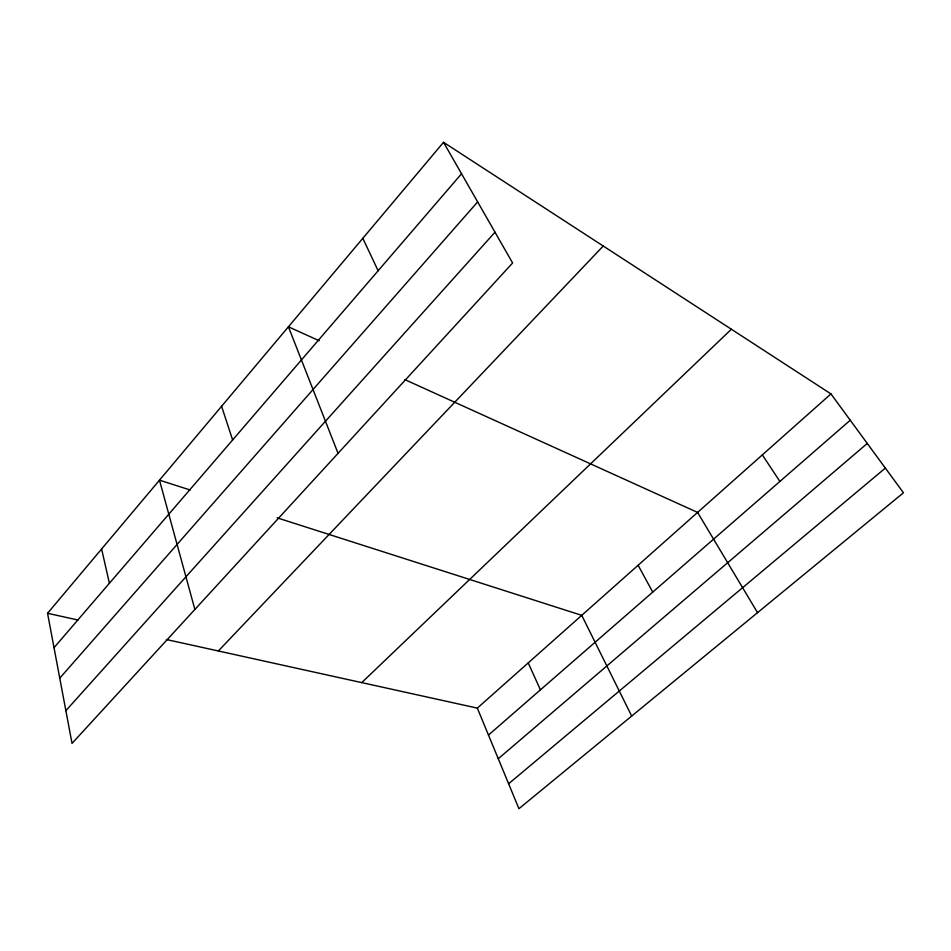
<?xml version="1.0" encoding="UTF-8"?>
<svg xmlns="http://www.w3.org/2000/svg" width="951" height="951" viewBox="0 0 951 951"><rect width="100%" height="100%" fill="white"/><g stroke="black" fill="none" stroke-linecap="round" stroke-linejoin="round"><path stroke-width="1.43" d="M443.535 142.305L512.613 262.987L72.026 743.409L47.55 613.3L443.535 142.305L830.96 393.916L903.45 492.784L518.937 808.695L477.331 708.115L166.354 639.512M54.017 647.679L461.544 173.748M59.758 678.17L477.652 201.897M65.869 710.694L494.995 232.21M218.35 650.983L603.231 246.012M361.749 682.616L731.378 329.248M477.331 708.115L830.96 393.916M488.481 735.064L850.242 420.223M498.276 758.732L867.264 443.439M508.619 783.755L885.345 468.094M47.55 613.3L78.006 620.016M190.271 490.027L159.483 480.172L194.872 609.448M277.145 517.831L581.75 615.345L631.69 716.055M319.167 340.743L288.426 326.799L338.045 453.342M404.9 379.639L697.582 512.423L757.543 612.658M762.333 454.887L779.891 481.444M638.121 565.251L652.743 592.116M362.818 238.309L378.141 270.738M528.221 662.906L540.43 689.855M221.595 406.291L232.626 439.968M101.602 549.012L109.413 583.272"/></g></svg>
